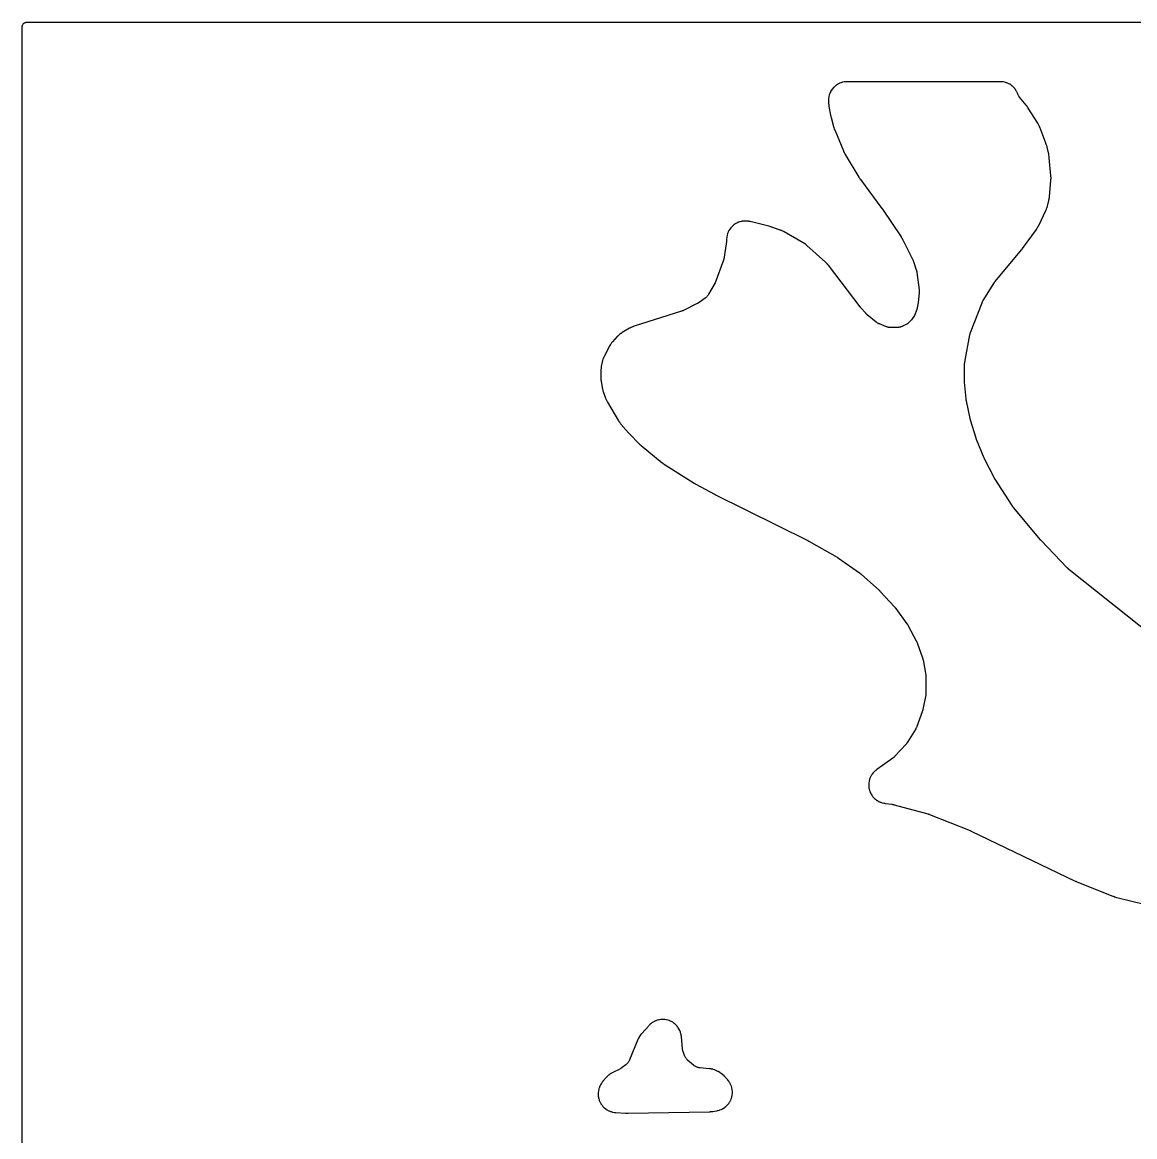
# Model space of a CAD drawing. Header units: millimetres. Extents: x 0 to 300, y 0 to 300.
# Drawn here: x -0.1 to 149.7, y 150 to 300.1 of the extents above; entities that cross this region are included whole.
import ezdxf

# ---------------------------------------------------------------- set-up
doc = ezdxf.new("R2010")
doc.units = ezdxf.units.MM
doc.layers.add('CUT', color=7, linetype='CONTINUOUS')

msp = doc.modelspace()

# ---------------------------------------------------------------- linework, layer by layer
at = {"layer": 'CUT'}
for points in [[(-0.0625, 1.4375), (-0.0625, 298.5625), (-0.0625, 299.4478), (-0.0589, 299.5212), (-0.0503, 299.5794), (-0.036, 299.6365), (-0.0162, 299.6918), (0.009, 299.745), (0.0392, 299.7954), (0.0743, 299.8427), (0.1137, 299.8863), (0.1573, 299.9257), (0.2046, 299.9608), (0.255, 299.991), (0.3082, 300.0162), (0.3635, 300.036), (0.4206, 300.0503), (0.4788, 300.0589), (0.5522, 300.0625), (1.4375, 300.0625), (298.5266, 300.0625)], [(157.9823, 212.7818), (140.8869, 226.382), (140.8751, 226.3915), (140.8477, 226.4141), (140.836, 226.4239), (140.8219, 226.4359), (140.8104, 226.4459), (140.7838, 226.4694), (140.7724, 226.4795), (140.7595, 226.4913), (140.7484, 226.5017), (140.7225, 226.526), (140.7116, 226.5366), (140.6983, 226.5496), (140.6875, 226.5603), (140.6625, 226.5855), (140.6519, 226.5964), (137.141, 230.2646), (137.1367, 230.2692), (137.1267, 230.2797), (137.1224, 230.2843), (137.1123, 230.2952), (137.1071, 230.3008), (137.095, 230.314), (137.0899, 230.3196), (137.084, 230.3262), (137.0789, 230.3319), (137.067, 230.3453), (137.062, 230.3511), (137.0594, 230.354), (137.0535, 230.3609), (137.0398, 230.377), (137.0339, 230.384), (133.3962, 234.743), (133.3874, 234.7538), (133.367, 234.7789), (133.3584, 234.7898), (133.348, 234.803), (133.3396, 234.8139), (133.3201, 234.8396), (133.3118, 234.8507), (133.3024, 234.8635), (133.2943, 234.8747), (133.2756, 234.901), (133.2677, 234.9123), (133.2581, 234.9262), (133.2503, 234.9377), (133.2324, 234.9646), (133.2248, 234.9761), (130.9259, 238.5438), (130.9198, 238.5533), (130.9058, 238.5756), (130.8999, 238.5853), (130.8927, 238.597), (130.8869, 238.6067), (130.8734, 238.6294), (130.8677, 238.6392), (130.8613, 238.6505), (130.8557, 238.6603), (130.8428, 238.6833), (130.8374, 238.6932), (130.8308, 238.7053), (130.8255, 238.7153), (130.8132, 238.7387), (130.808, 238.7487), (129.553, 241.2074), (129.5488, 241.2157), (129.5392, 241.2351), (129.5351, 241.2434), (129.5301, 241.2536), (129.5261, 241.262), (129.5169, 241.2816), (129.513, 241.29), (129.5085, 241.2997), (129.5047, 241.3082), (129.4958, 241.3279), (129.4921, 241.3364), (129.4876, 241.3468), (129.4839, 241.3554), (129.4755, 241.3753), (129.4719, 241.3839), (128.4492, 243.8759), (128.4453, 243.8856), (128.4363, 243.9084), (128.4325, 243.9181), (128.4279, 243.9301), (128.4242, 243.9399), (128.4157, 243.9628), (128.4122, 243.9726), (128.4081, 243.984), (128.4046, 243.9939), (128.3967, 244.017), (128.3933, 244.0269), (128.3893, 244.0391), (128.3861, 244.0491), (128.3787, 244.0724), (128.3755, 244.0824), (127.6368, 246.5026), (127.634, 246.5117), (127.6277, 246.5331), (127.6251, 246.5422), (127.6219, 246.5535), (127.6194, 246.5627), (127.6136, 246.5842), (127.6111, 246.5934), (127.6084, 246.604), (127.606, 246.6133), (127.6006, 246.6349), (127.5984, 246.6442), (127.5957, 246.6555), (127.5936, 246.6648), (127.5887, 246.6865), (127.5866, 246.6958), (127.0691, 249.107), (127.0665, 249.1193), (127.0607, 249.1481), (127.0584, 249.1604), (127.0556, 249.1755), (127.0534, 249.1879), (127.0484, 249.2168), (127.0464, 249.2292), (127.0441, 249.2435), (127.0423, 249.2559), (127.0381, 249.285), (127.0364, 249.2974), (127.0345, 249.3126), (127.033, 249.3251), (127.0297, 249.3543), (127.0283, 249.3668), (126.8065, 251.5853), (126.8053, 251.5977), (126.8028, 251.6265), (126.8018, 251.6389), (126.8008, 251.654), (126.7999, 251.6664), (126.7983, 251.6953), (126.7976, 251.7077), (126.797, 251.7219), (126.7965, 251.7343), (126.7956, 251.7633), (126.7953, 251.7757), (126.7951, 251.7908), (126.795, 251.8032), (126.7949, 251.8322), (126.7949, 251.8446), (126.8175, 253.9659), (126.8176, 253.9758), (126.818, 253.9912), (126.8189, 254.0166), (126.8206, 254.0507), (126.8226, 254.0809), (126.8246, 254.1049), (126.8259, 254.1186), (126.8264, 254.1236), (126.8298, 254.1532), (126.8385, 254.2188), (126.8446, 254.258), (126.8469, 254.2712), (126.8487, 254.281), (127.5496, 257.9839), (127.5515, 257.9938), (127.5546, 258.0092), (127.5601, 258.0345), (127.5679, 258.0683), (127.5753, 258.0982), (127.5817, 258.1219), (127.5854, 258.1353), (127.5868, 258.1403), (127.5956, 258.1693), (127.6162, 258.2335), (127.6293, 258.2716), (127.6341, 258.2844), (127.6377, 258.2939), (129.1758, 262.3001), (129.1797, 262.31), (129.1858, 262.3253), (129.1962, 262.3505), (129.2107, 262.384), (129.2241, 262.4135), (129.2352, 262.4367), (129.2416, 262.4499), (129.244, 262.4548), (129.2587, 262.4831), (129.2925, 262.5454), (129.3136, 262.5822), (129.321, 262.5945), (129.3265, 262.6036), (130.7518, 264.9003), (130.7601, 264.9135), (130.7798, 264.9441), (130.7884, 264.9571), (130.799, 264.9729), (130.8078, 264.9858), (130.8286, 265.0157), (130.8376, 265.0284), (130.848, 265.0429), (130.8573, 265.0555), (130.8791, 265.0846), (130.8885, 265.0971), (130.9002, 265.1121), (130.9098, 265.1243), (130.9326, 265.1527), (130.9425, 265.1648), (134.4717, 269.4056), (134.4774, 269.4126), (134.5169, 269.4615), (134.5229, 269.4691), (134.5711, 269.5308), (134.5769, 269.5383), (134.6142, 269.5877), (134.6202, 269.5959), (136.5058, 272.1812), (136.5139, 272.1926), (136.5657, 272.2671), (136.5735, 272.2786), (136.6035, 272.3241), (136.6184, 272.3478), (136.7111, 272.5036), (136.7248, 272.5279), (136.7505, 272.5759), (136.757, 272.5883), (136.7978, 272.6693), (136.804, 272.6818), (137.7716, 274.7158), (137.7776, 274.7289), (137.816, 274.8149), (137.8218, 274.8282), (137.8436, 274.8804), (137.8541, 274.9074), (137.9182, 275.0844), (137.9274, 275.1119), (137.9441, 275.166), (137.9482, 275.1799), (137.9737, 275.2705), (137.9775, 275.2845), (138.173, 276.0473), (138.1759, 276.0593), (138.1942, 276.1375), (138.1969, 276.1496), (138.207, 276.1968), (138.2116, 276.2211), (138.2385, 276.3794), (138.2422, 276.4038), (138.2483, 276.4517), (138.2498, 276.464), (138.2583, 276.5439), (138.2595, 276.5562), (138.4549, 278.8208), (138.4559, 278.834), (138.4614, 278.9198), (138.4621, 278.9331), (138.4642, 278.9847), (138.4648, 279.0112), (138.4644, 279.1832), (138.4637, 279.2096), (138.4613, 279.2613), (138.4606, 279.2745), (138.4547, 279.3603), (138.4537, 279.3735), (138.2325, 281.8131), (138.2303, 281.8334), (138.2137, 281.9654), (138.2109, 281.9856), (138.1845, 282.1504), (138.1809, 282.1705), (138.1554, 282.3011), (138.1512, 282.3211), (137.9347, 283.259), (137.9295, 283.2795), (137.8939, 283.4122), (137.8881, 283.4326), (137.8376, 283.5974), (137.831, 283.6175), (137.7862, 283.7474), (137.7789, 283.7672), (136.9417, 285.9395), (136.9364, 285.9528), (136.9011, 286.0383), (136.8955, 286.0514), (136.873, 286.1023), (136.8609, 286.1281), (136.7783, 286.2936), (136.765, 286.3188), (136.7378, 286.3673), (136.7307, 286.3797), (136.6836, 286.4594), (136.6762, 286.4715), (135.3983, 288.52), (135.3878, 288.5362), (135.3181, 288.6404), (135.3071, 288.6562), (135.2155, 288.784), (135.204, 288.7995), (135.1278, 288.8989), (135.1158, 288.914), (134.2349, 289.9894), (134.2279, 289.998), (134.2244, 290.0024), (134.1935, 290.0434), (134.1535, 290.0998), (134.1096, 290.1681), (134.0825, 290.2146), (134.045, 290.2863), (134.0136, 290.3535), (133.9973, 290.3906), (133.9916, 290.4046), (133.9487, 290.5089), (133.9373, 290.5348), (133.8604, 290.6993), (133.834, 290.7494), (133.7432, 290.9038), (133.7122, 290.9513), (133.6072, 291.0964), (133.5718, 291.1407), (133.4536, 291.2753), (133.4143, 291.316), (133.2839, 291.4389), (133.2409, 291.4757), (133.0995, 291.5857), (133.0532, 291.6184), (132.9021, 291.7145), (132.8529, 291.7427), (132.6934, 291.8241), (132.6418, 291.8475), (132.4753, 291.9136), (132.4217, 291.932), (132.2497, 291.9821), (132.1946, 291.9953), (132.0187, 292.029), (131.9626, 292.037), (131.7818, 292.0541), (131.7535, 292.0561), (131.6983, 292.0587), (131.6841, 292.0592), (131.5921, 292.0614), (131.5779, 292.0615), (111.0589, 292.0615), (111.0446, 292.0614), (110.9516, 292.0592), (110.9373, 292.0586), (110.8815, 292.056), (110.8529, 292.0539), (110.6704, 292.0365), (110.6138, 292.0283), (110.4361, 291.994), (110.3805, 291.9805), (110.207, 291.9294), (110.1529, 291.9107), (109.9851, 291.8433), (109.933, 291.8195), (109.7723, 291.7364), (109.7228, 291.7078), (109.5707, 291.6098), (109.5242, 291.5765), (109.3821, 291.4645), (109.3389, 291.427), (109.2082, 291.3019), (109.1688, 291.2605), (109.0506, 291.1235), (109.0153, 291.0785), (108.9106, 290.9309), (108.8798, 290.8827), (108.7897, 290.7259), (108.7636, 290.675), (108.6888, 290.5102), (108.6677, 290.4571), (108.609, 290.286), (108.593, 290.231), (108.5508, 290.0551), (108.5402, 289.9989), (108.5149, 289.8198), (108.5097, 289.7628), (108.5015, 289.5796), (108.5009, 289.551), (108.5011, 289.4951), (108.5013, 289.4808), (108.5038, 289.3878), (108.5044, 289.3735), (108.5129, 289.2065), (108.5142, 289.1878), (108.5242, 289.0664), (108.526, 289.0477), (108.5433, 288.8958), (108.5457, 288.8772), (108.5633, 288.7567), (108.5663, 288.7382), (108.7729, 287.5757), (108.7754, 287.5624), (108.7927, 287.4763), (108.7955, 287.4631), (108.8197, 287.3556), (108.8228, 287.3425), (108.8439, 287.2573), (108.8473, 287.2442), (109.177, 286.0338), (109.1825, 286.0151), (109.2197, 285.8939), (109.2258, 285.8754), (109.2775, 285.725), (109.2841, 285.7066), (109.3292, 285.5881), (109.3364, 285.57), (110.5208, 282.7371), (110.5295, 282.7173), (110.5883, 282.5897), (110.5977, 282.5702), (110.6773, 282.4129), (110.6874, 282.3938), (110.7552, 282.2708), (110.766, 282.252), (112.6035, 279.1878), (112.6113, 279.1752), (112.663, 279.0937), (112.6711, 279.0812), (112.7385, 278.9805), (112.7469, 278.9683), (112.8025, 278.8894), (112.8112, 278.8774), (115.7037, 274.9859), (115.7125, 274.9739), (115.7215, 274.9615), (115.7245, 274.9574), (115.7319, 274.9472), (115.735, 274.9428), (115.7386, 274.9377), (115.7417, 274.9333), (115.7489, 274.923), (115.7516, 274.9191), (115.7574, 274.9108), (115.7656, 274.8988), (115.7691, 274.8935), (118.2659, 271.1751), (118.2734, 271.1637), (118.2908, 271.1371), (118.2981, 271.1256), (118.3069, 271.1115), (118.3141, 271.1), (118.3306, 271.0728), (118.3375, 271.0611), (118.3455, 271.0476), (118.3523, 271.0358), (118.3679, 271.0082), (118.3745, 270.9963), (118.3825, 270.9817), (118.389, 270.9697), (118.4038, 270.9416), (118.41, 270.9295), (119.8601, 268.0766), (119.8634, 268.0702), (119.8708, 268.0552), (119.8722, 268.0525), (119.886, 268.0231), (119.9127, 267.9638), (119.9216, 267.9433), (119.9246, 267.9354), (119.9474, 267.8738), (119.959, 267.8406), (120.3268, 266.7117), (120.3301, 266.7014), (120.3351, 266.6853), (120.3429, 266.6588), (120.3528, 266.6236), (120.361, 266.592), (120.3671, 266.5667), (120.3704, 266.5523), (120.3716, 266.5469), (120.3725, 266.5424), (120.378, 266.5154), (120.391, 266.4451), (120.3978, 266.4028), (120.3997, 266.3884), (120.4011, 266.3778), (120.6921, 264.0227), (120.6935, 264.0113), (120.6952, 263.9958), (120.6991, 263.9499), (120.7036, 263.8732), (120.7049, 263.8393), (120.705, 263.8053), (120.7036, 263.7285), (120.7016, 263.6825), (120.7005, 263.6669), (120.6997, 263.6554), (120.5878, 262.2919), (120.3891, 261.3911), (120.0812, 260.5952), (119.6801, 259.9797), (119.6531, 259.9407), (119.6525, 259.9398), (119.1494, 259.4759), (119.1057, 259.4509), (119.064, 259.4285), (118.4841, 259.1365), (118.4478, 259.1192), (118.3805, 259.089), (118.3057, 259.0593), (118.255, 259.0419), (118.1778, 259.019), (118.1258, 259.0061), (118.0469, 258.9903), (117.9939, 258.9821), (117.9139, 258.9734), (117.8403, 258.9687), (117.8001, 258.967), (116.9333, 258.9504), (116.8894, 258.9506), (116.809, 258.953), (116.7215, 258.9598), (116.6635, 258.9672), (116.5771, 258.9826), (116.5522, 258.9883), (116.5204, 258.9957), (116.4362, 259.0195), (116.3602, 259.0451), (116.3191, 259.06), (115.3581, 259.4362), (115.3471, 259.4407), (115.3321, 259.4467), (115.2884, 259.4659), (115.2377, 259.4898), (115.1841, 259.518), (115.1191, 259.556), (115.0491, 259.6014), (115.0022, 259.635), (114.9636, 259.6643), (114.9513, 259.6741), (114.9421, 259.6816), (113.7249, 260.6835), (113.718, 260.6893), (113.7072, 260.6983), (113.6895, 260.7136), (113.6814, 260.7208), (113.6351, 260.763), (113.627, 260.7706), (113.6205, 260.7768), (113.6172, 260.78), (113.6098, 260.7874), (113.5965, 260.8008), (113.5393, 260.8609), (113.5153, 260.8872), (112.8711, 261.6204), (112.8669, 261.6252), (112.8573, 261.6363), (112.8532, 261.6411), (112.8439, 261.6519), (112.839, 261.6577), (112.8276, 261.6713), (112.8228, 261.6771), (112.8172, 261.6838), (112.8124, 261.6897), (112.8012, 261.7035), (112.7965, 261.7094), (112.7941, 261.7124), (112.7885, 261.7195), (112.7756, 261.736), (112.7701, 261.7432), (108.4913, 267.3354), (108.4826, 267.3464), (108.4258, 267.4173), (108.4169, 267.4281), (108.3817, 267.4699), (108.3632, 267.4909), (108.2398, 267.6243), (108.2203, 267.6444), (108.1814, 267.6828), (108.1713, 267.6925), (108.105, 267.7547), (108.0947, 267.7642), (105.6062, 269.9966), (105.5943, 270.007), (105.5161, 270.0734), (105.504, 270.0835), (105.456, 270.1222), (105.4309, 270.1414), (105.2647, 270.2615), (105.2386, 270.2793), (105.1869, 270.3127), (105.1735, 270.3211), (105.0859, 270.3745), (105.0723, 270.3825), (102.5218, 271.8451), (102.51, 271.8517), (102.4327, 271.8937), (102.4207, 271.9001), (102.3737, 271.9243), (102.3493, 271.9361), (102.1895, 272.0095), (102.1647, 272.0203), (102.1157, 272.0401), (102.1031, 272.0451), (102.0208, 272.0763), (102.0081, 272.081), (100.8493, 272.4911), (100.8349, 272.496), (100.7409, 272.5266), (100.7264, 272.5311), (100.6075, 272.5665), (100.5929, 272.5707), (100.4974, 272.5965), (100.4827, 272.6003), (97.9372, 273.2199), (97.9304, 273.2215), (97.9164, 273.2248), (97.8248, 273.2447), (97.8107, 273.2476), (97.7553, 273.2583), (97.7269, 273.2631), (97.5439, 273.2894), (97.4865, 273.2948), (97.3044, 273.3033), (97.2467, 273.3032), (97.0646, 273.2941), (97.0072, 273.2885), (96.8268, 273.262), (96.7702, 273.2509), (96.5932, 273.2072), (96.5379, 273.1907), (96.3659, 273.1302), (96.3125, 273.1085), (96.1471, 273.0317), (96.096, 273.005), (95.9387, 272.9127), (95.8904, 272.8812), (95.7427, 272.7743), (95.6977, 272.7382), (95.5609, 272.6176), (95.5196, 272.5774), (95.395, 272.4442), (95.3577, 272.4003), (95.2465, 272.2557), (95.2136, 272.2084), (95.1168, 272.0539), (95.0886, 272.0036), (95.0071, 271.8405), (94.9838, 271.7877), (94.9184, 271.6175), (94.9003, 271.5627), (94.8515, 271.3871), (94.8387, 271.3308), (94.807, 271.1513), (94.7997, 271.094), (94.7852, 270.9098), (94.7836, 270.881), (94.7819, 270.8247), (94.7816, 270.8102), (94.7809, 270.7057), (94.7809, 270.7032), (94.7807, 270.7005), (94.7785, 270.6684), (94.7724, 270.5971), (94.7677, 270.5545), (94.7658, 270.5401), (94.7643, 270.5295), (94.6327, 269.6297), (94.3966, 268.1818), (94.3947, 268.171), (94.3918, 268.1543), (94.3865, 268.1269), (94.3794, 268.0923), (94.3669, 268.0546), (94.3615, 268.0394), (94.3573, 268.0281), (93.2204, 264.9942), (92.3498, 263.4367), (92.3246, 263.3944), (92.2763, 263.3182), (92.2192, 263.238), (92.1783, 263.1868), (92.1127, 263.1134), (92.0665, 263.0669), (91.9933, 263.0011), (91.923, 262.9445), (91.8839, 262.9147), (91.0739, 262.3326), (91.0664, 262.3272), (91.0546, 262.3189), (91.035, 262.3056), (91.0085, 262.2879), (90.9847, 262.2727), (90.9656, 262.2608), (90.9547, 262.2541), (90.9506, 262.2517), (90.9266, 262.2378), (90.8727, 262.2076), (90.84, 262.1902), (90.8288, 262.1845), (90.8205, 262.1804), (88.9737, 261.2687), (88.9675, 261.2657), (88.953, 261.2587), (88.9503, 261.2574), (88.9219, 261.2444), (88.8646, 261.2192), (88.8448, 261.2109), (88.8169, 261.2003), (88.7423, 261.1734), (88.7101, 261.1625), (82.355, 259.1445), (82.339, 259.1392), (82.2358, 259.1032), (82.22, 259.0975), (82.1586, 259.0741), (82.1275, 259.0613), (81.9278, 258.9722), (81.8974, 258.9576), (81.8391, 258.9275), (81.8242, 258.9196), (81.7284, 258.8668), (81.7138, 258.8584), (80.7253, 258.2767), (80.7125, 258.269), (80.6304, 258.2179), (80.6179, 258.2099), (80.5693, 258.178), (80.5449, 258.161), (80.3909, 258.0485), (80.3447, 258.0111), (80.2026, 257.8839), (80.1809, 257.8635), (80.1396, 257.8226), (80.1292, 257.812), (80.0621, 257.7423), (80.052, 257.7315), (79.4068, 257.0268), (79.3978, 257.0166), (79.3395, 256.95), (79.3307, 256.9397), (79.2966, 256.8988), (79.2796, 256.8775), (79.1739, 256.7386), (79.1429, 256.6938), (79.0502, 256.5459), (79.0363, 256.5225), (79.0101, 256.4762), (79.0036, 256.4643), (78.9618, 256.3863), (78.9555, 256.3742), (78.294, 255.0686), (78.2882, 255.0568), (78.2513, 254.9797), (78.2457, 254.9677), (78.2245, 254.9209), (78.2142, 254.8967), (78.1515, 254.7402), (78.134, 254.6906), (78.0852, 254.5291), (78.0782, 254.5038), (78.0655, 254.454), (78.0624, 254.4412), (78.0431, 254.3579), (78.0402, 254.3451), (77.9055, 253.6995), (77.9025, 253.6843), (77.8846, 253.5858), (77.882, 253.5706), (77.8727, 253.5112), (77.8688, 253.4807), (77.8482, 253.2816), (77.8458, 253.2509), (77.8427, 253.1908), (77.8421, 253.1754), (77.8395, 253.0753), (77.8393, 253.0599), (77.839, 252.2567), (77.8391, 252.2442), (77.8407, 252.1626), (77.8411, 252.1501), (77.8432, 252.1011), (77.8447, 252.0761), (77.8583, 251.9136), (77.8609, 251.8887), (77.867, 251.84), (77.8687, 251.8276), (77.8806, 251.7469), (77.8825, 251.7345), (78.0281, 250.8703), (78.0304, 250.8575), (78.0462, 250.7745), (78.0488, 250.7618), (78.0594, 250.7122), (78.0654, 250.6869), (78.1077, 250.5235), (78.1148, 250.4985), (78.1296, 250.4499), (78.1335, 250.4375), (78.16, 250.3574), (78.1642, 250.3451), (78.4782, 249.4575), (78.4834, 249.4435), (78.5179, 249.3531), (78.5234, 249.3392), (78.5455, 249.2855), (78.5575, 249.2582), (78.6398, 249.0831), (78.6531, 249.0565), (78.6805, 249.0051), (78.6876, 248.9921), (78.7352, 248.9078), (78.7427, 248.8949), (80.2332, 246.4009), (80.2401, 246.3896), (80.2857, 246.317), (80.2928, 246.306), (80.3212, 246.2629), (80.3361, 246.2412), (80.4366, 246.1025), (80.4525, 246.0815), (80.4845, 246.0411), (80.4928, 246.0309), (80.5475, 245.9649), (80.5561, 245.9549), (81.5857, 244.7677), (81.5915, 244.7612), (81.6317, 244.7162), (81.638, 244.7093), (81.689, 244.6539), (81.6952, 244.6472), (81.7362, 244.6041), (81.743, 244.5971), (82.9701, 243.3464), (82.9816, 243.335), (83.0571, 243.2621), (83.0689, 243.251), (83.1662, 243.162), (83.1782, 243.1513), (83.2576, 243.0825), (83.27, 243.0721), (86.1212, 240.7327), (86.1361, 240.7209), (86.2338, 240.6458), (86.249, 240.6345), (86.3745, 240.5441), (86.3901, 240.5333), (86.4924, 240.4645), (86.5083, 240.4541), (90.4145, 238.0016), (90.4223, 237.9968), (90.4766, 237.9638), (90.485, 237.9588), (90.5534, 237.9188), (90.5617, 237.9141), (90.6162, 237.8833), (90.6252, 237.8784), (93.1726, 236.4999), (93.177, 236.4976), (93.2073, 236.4815), (93.212, 236.4791), (93.25, 236.4593), (93.2546, 236.4569), (93.2848, 236.4416), (93.2897, 236.4391), (105.7143, 230.2678), (105.719, 230.2654), (105.73, 230.2599), (105.7347, 230.2575), (105.7459, 230.2518), (105.7516, 230.2488), (105.765, 230.2419), (105.7707, 230.2389), (105.7773, 230.2354), (105.783, 230.2323), (105.7963, 230.2252), (105.8013, 230.2225), (105.8119, 230.2166), (105.8272, 230.208), (105.8338, 230.2043), (109.6522, 228.0259), (109.6611, 228.0208), (109.6817, 228.0087), (109.6905, 228.0035), (109.7012, 227.9971), (109.7099, 227.9918), (109.7302, 227.9793), (109.7388, 227.9738), (109.7488, 227.9676), (109.7574, 227.962), (109.7774, 227.9491), (109.786, 227.9435), (109.7964, 227.9365), (109.8048, 227.9308), (109.8245, 227.9174), (109.833, 227.9116), (112.6674, 225.9333), (112.679, 225.9251), (112.7059, 225.9057), (112.7174, 225.8973), (112.7313, 225.8869), (112.7426, 225.8783), (112.7689, 225.8581), (112.7801, 225.8493), (112.7929, 225.8391), (112.8039, 225.8302), (112.8295, 225.8091), (112.8404, 225.8), (112.8537, 225.7888), (112.8644, 225.7795), (112.8894, 225.7576), (112.9, 225.7481), (115.3475, 223.5325), (115.3548, 223.5258), (115.3718, 223.51), (115.3791, 223.5032), (115.3879, 223.4949), (115.3951, 223.488), (115.4118, 223.4719), (115.4189, 223.4649), (115.427, 223.4569), (115.434, 223.4498), (115.4503, 223.4333), (115.4573, 223.4262), (115.4657, 223.4175), (115.4726, 223.4103), (115.4886, 223.3935), (115.4953, 223.3862), (117.3896, 221.3393), (117.3985, 221.3296), (117.4191, 221.3066), (117.4279, 221.2967), (117.4385, 221.2846), (117.4471, 221.2746), (117.467, 221.251), (117.4755, 221.2409), (117.4851, 221.2291), (117.4935, 221.2189), (117.5127, 221.1947), (117.5208, 221.1844), (117.5307, 221.1716), (117.5387, 221.1611), (117.5572, 221.1364), (117.5651, 221.1258), (119.0691, 219.0595), (119.0781, 219.0469), (119.0989, 219.0173), (119.1077, 219.0045), (119.1183, 218.9888), (119.1269, 218.9759), (119.1467, 218.9455), (119.155, 218.9324), (119.1645, 218.9174), (119.1726, 218.9041), (119.1913, 218.8731), (119.1993, 218.8598), (119.2087, 218.8434), (119.2164, 218.8299), (119.2341, 218.7983), (119.2415, 218.7846), (120.3279, 216.7536), (120.3312, 216.7475), (120.3387, 216.7331), (120.3401, 216.7305), (120.3541, 216.7024), (120.3812, 216.6457), (120.3902, 216.6261), (120.4017, 216.5985), (120.431, 216.5247), (120.443, 216.4928), (121.1563, 214.4739), (121.1593, 214.4653), (121.1639, 214.4518), (121.1712, 214.4297), (121.1804, 214.4003), (121.1882, 214.374), (121.1941, 214.3528), (121.1974, 214.3407), (121.1986, 214.3362), (121.2052, 214.3098), (121.2189, 214.251), (121.2264, 214.2156), (121.2287, 214.2036), (121.2303, 214.1947), (121.5987, 212.1553), (121.6005, 212.1453), (121.6031, 212.1297), (121.6071, 212.104), (121.6119, 212.0694), (121.6156, 212.0387), (121.6182, 212.0142), (121.6195, 212.0002), (121.62, 211.995), (121.6222, 211.9646), (121.6259, 211.897), (121.6272, 211.8564), (121.6273, 211.8427), (121.6273, 211.8326), (121.6237, 209.8209), (121.6236, 209.8101), (121.6234, 209.7934), (121.6226, 209.7659), (121.621, 209.7289), (121.6189, 209.6961), (121.6168, 209.6702), (121.6155, 209.6553), (121.6149, 209.6498), (121.6112, 209.6178), (121.6017, 209.5466), (121.5949, 209.5041), (121.5923, 209.4898), (121.5903, 209.4793), (121.2048, 207.5078), (121.2034, 207.5008), (121.2001, 207.4843), (121.1995, 207.4813), (121.1923, 207.4496), (121.1768, 207.3863), (121.1711, 207.3647), (121.1622, 207.3349), (121.137, 207.2565), (121.1255, 207.2231), (120.4032, 205.2457), (120.3993, 205.2351), (120.3939, 205.2208), (120.3769, 205.1793), (120.347, 205.111), (120.3332, 205.081), (120.3182, 205.0515), (120.2832, 204.9854), (120.2612, 204.9463), (120.2535, 204.9333), (120.2477, 204.9237), (119.1544, 203.139), (119.1488, 203.13), (119.14, 203.116), (119.1252, 203.0932), (119.1048, 203.0628), (119.0862, 203.0362), (119.0711, 203.0154), (119.0623, 203.0035), (119.0591, 202.9992), (119.0395, 202.974), (118.9949, 202.9188), (118.9674, 202.8864), (118.9578, 202.8757), (118.9507, 202.8678), (117.4522, 201.222), (117.444, 201.2132), (117.4328, 201.2012), (117.3988, 201.1668), (117.3407, 201.111), (117.3145, 201.0868), (117.2873, 201.0637), (117.2248, 201.0128), (117.1866, 200.9832), (117.1734, 200.9736), (117.1636, 200.9665), (115.0135, 199.4406), (115.0013, 199.4317), (114.9232, 199.3733), (114.9113, 199.3641), (114.8652, 199.3278), (114.8421, 199.3087), (114.6971, 199.1822), (114.6539, 199.1405), (114.524, 199.002), (114.4852, 198.9562), (114.3698, 198.8055), (114.3358, 198.7561), (114.2361, 198.5946), (114.2071, 198.542), (114.124, 198.3713), (114.1005, 198.3161), (114.0349, 198.1379), (114.017, 198.0806), (113.9695, 197.8969), (113.9574, 197.838), (113.9285, 197.6504), (113.9224, 197.5907), (113.9124, 197.4012), (113.9123, 197.3411), (113.9213, 197.1515), (113.9271, 197.0918), (113.9551, 196.904), (113.9669, 196.8452), (114.0134, 196.6611), (114.031, 196.6037), (114.0957, 196.4253), (114.119, 196.37), (114.2012, 196.1989), (114.2299, 196.1461), (114.3288, 195.9841), (114.3626, 195.9345), (114.4772, 195.7832), (114.5158, 195.7372), (114.645, 195.5981), (114.688, 195.5562), (114.8304, 195.4307), (114.8774, 195.3933), (115.0316, 195.2827), (115.0821, 195.2502), (115.2466, 195.1555), (115.3001, 195.1282), (115.4732, 195.0505), (115.5292, 195.0287), (115.7092, 194.9686), (115.7671, 194.9525), (115.9548, 194.9102), (115.9843, 194.9043), (116.042, 194.8943), (116.0568, 194.8919), (116.1534, 194.8776), (116.1683, 194.8756), (117.0303, 194.7702), (117.0465, 194.7681), (117.0841, 194.7628), (117.1002, 194.7604), (117.1198, 194.7573), (117.1358, 194.7546), (117.1732, 194.7479), (117.1892, 194.7449), (117.2075, 194.7413), (117.2235, 194.738), (117.2606, 194.73), (117.2765, 194.7265), (117.2958, 194.7219), (117.3117, 194.7181), (117.3485, 194.7087), (117.3642, 194.7046), (121.8672, 193.4757), (121.8795, 193.4723), (121.908, 193.4641), (121.9202, 193.4604), (121.9351, 193.4559), (121.9472, 193.4522), (121.9755, 193.4431), (121.9876, 193.4392), (122.0015, 193.4345), (122.0135, 193.4304), (122.0416, 193.4206), (122.0535, 193.4163), (122.0681, 193.411), (122.08, 193.4065), (122.1078, 193.3959), (122.1196, 193.3912), (127.5781, 191.2139), (127.5839, 191.2116), (127.5972, 191.2062), (127.6029, 191.2039), (127.6166, 191.1982), (127.6236, 191.1952), (127.6399, 191.1883), (127.6469, 191.1853), (127.6549, 191.1818), (127.6619, 191.1788), (127.6782, 191.1715), (127.6851, 191.1684), (127.6886, 191.1668), (127.6968, 191.163), (127.7158, 191.1541), (127.724, 191.1503), (141.7383, 184.4301), (141.7465, 184.4262), (141.8041, 184.3996), (141.8131, 184.3956), (141.8854, 184.3636), (141.8943, 184.3598), (141.9518, 184.3355), (141.9613, 184.3316), (146.8005, 182.3844), (146.821, 182.3766), (146.955, 182.3283), (146.9757, 182.3213), (147.1459, 182.2669), (147.1669, 182.2606), (147.304, 182.2222), (147.3252, 182.2167), (151.0284, 181.3246)]]:
    msp.add_lwpolyline(points, dxfattribs=at)
msp.add_lwpolyline([(77.552, 155.1873), (77.5664, 155.1286), (77.6213, 154.9458), (77.6415, 154.8889), (77.7144, 154.7126), (77.7403, 154.658), (77.8306, 154.4898), (77.8618, 154.4381), (77.9685, 154.2799), (78.0047, 154.2316), (78.1268, 154.0849), (78.1677, 154.0405), (78.304, 153.9068), (78.3491, 153.8667), (78.4981, 153.7474), (78.547, 153.7121), (78.7072, 153.6083), (78.7595, 153.5781), (78.9293, 153.491), (78.9844, 153.4661), (79.1621, 153.3965), (79.2193, 153.3774), (79.4032, 153.326), (79.462, 153.3126), (79.6527, 153.2795), (79.6826, 153.2751), (79.7411, 153.2679), (79.7561, 153.2663), (79.8538, 153.2568), (79.8688, 153.2556), (81.1842, 153.1616), (81.1978, 153.1608), (81.2863, 153.1565), (81.2999, 153.156), (81.4111, 153.1531), (81.4247, 153.1529), (81.5133, 153.1526), (81.5269, 153.1527), (92.4726, 153.3665), (92.4833, 153.3668), (92.5578, 153.3696), (92.5689, 153.3701), (92.6178, 153.3729), (92.6413, 153.3746), (92.7876, 153.3886), (92.8101, 153.3912), (92.8491, 153.3964), (92.8597, 153.3979), (92.9327, 153.409), (92.9444, 153.4109), (93.4303, 153.4946), (93.4453, 153.4974), (93.5412, 153.5164), (93.5559, 153.5195), (93.6132, 153.5324), (93.6425, 153.5397), (93.8283, 153.5914), (93.8855, 153.6104), (94.0628, 153.6795), (94.1177, 153.7042), (94.2872, 153.7907), (94.3394, 153.8207), (94.4994, 153.9237), (94.5483, 153.9588), (94.6971, 154.0774), (94.7423, 154.1172), (94.8785, 154.2501), (94.9194, 154.2943), (95.0416, 154.4401), (95.0779, 154.4882), (95.1849, 154.6455), (95.2162, 154.697), (95.3069, 154.8643), (95.3329, 154.9186), (95.4063, 155.0941), (95.4267, 155.1507), (95.4822, 155.3328), (95.4969, 155.3912), (95.5338, 155.5778), (95.5426, 155.6374), (95.5606, 155.8268), (95.5633, 155.887), (95.5624, 156.0773), (95.559, 156.1374), (95.539, 156.3266), (95.5296, 156.3861), (95.4907, 156.5724), (95.4755, 156.6306), (95.4181, 156.812), (95.3971, 156.8685), (95.3218, 157.0432), (95.2952, 157.0973), (95.2028, 157.2636), (95.171, 157.3147), (95.0608, 157.4731), (95.043, 157.4974), (95.0071, 157.5439), (94.9978, 157.5557), (94.936, 157.6316), (94.9264, 157.6432), (94.6055, 158.0182), (94.5946, 158.0306), (94.5225, 158.1102), (94.5113, 158.1223), (94.4667, 158.1689), (94.4433, 158.1922), (94.2888, 158.3369), (94.2382, 158.3793), (94.0687, 158.5062), (94.0417, 158.5253), (93.9881, 158.561), (93.9742, 158.57), (93.8833, 158.627), (93.8691, 158.6356), (93.6357, 158.7731), (93.6216, 158.7812), (93.529, 158.8324), (93.5146, 158.8401), (93.4582, 158.8694), (93.4289, 158.8836), (93.2387, 158.9694), (93.178, 158.993), (92.9823, 159.0568), (92.9194, 159.0736), (92.7152, 159.1164), (92.6832, 159.1222), (92.6203, 159.1319), (92.6042, 159.1342), (92.4992, 159.1474), (92.483, 159.1492), (91.1841, 159.2772), (91.1391, 159.2827), (91.0568, 159.2951), (90.9678, 159.313), (90.9093, 159.3279), (90.8226, 159.3548), (90.7658, 159.3755), (90.6822, 159.411), (90.6279, 159.4373), (90.5483, 159.481), (90.4968, 159.5127), (90.4221, 159.5642), (90.356, 159.6147), (90.3207, 159.6432), (89.5764, 160.2748), (89.5414, 160.3062), (89.4788, 160.3652), (89.4139, 160.4331), (89.3731, 160.4805), (89.3157, 160.5548), (89.2801, 160.6062), (89.2307, 160.6861), (89.2006, 160.7409), (89.1598, 160.8255), (89.1265, 160.9048), (89.1095, 160.9486), (88.9213, 161.4725), (88.9181, 161.4816), (88.9131, 161.4958), (88.9053, 161.5194), (88.8953, 161.5512), (88.8868, 161.5796), (88.8857, 161.5836), (88.873, 161.6341), (88.8579, 161.7034), (88.8459, 161.7696), (88.8392, 161.8168), (88.8345, 161.856), (88.8333, 161.8687), (88.8324, 161.8784), (88.6984, 163.4272), (88.6971, 163.4408), (88.6874, 163.5288), (88.6858, 163.5423), (88.6788, 163.5951), (88.6746, 163.622), (88.6438, 163.7939), (88.6318, 163.8471), (88.5862, 164.0132), (88.5694, 164.0651), (88.5081, 164.2286), (88.4979, 164.2539), (88.4936, 164.264), (88.4818, 164.2898), (88.4017, 164.4551), (88.3887, 164.4803), (88.3801, 164.4961), (88.3655, 164.5215), (88.2677, 164.682), (88.2347, 164.7305), (88.1233, 164.8786), (88.0858, 164.9236), (87.9604, 165.0602), (87.9187, 165.1013), (87.7806, 165.225), (87.7351, 165.2619), (87.5856, 165.3714), (87.5366, 165.4037), (87.3772, 165.4982), (87.3253, 165.5255), (87.1574, 165.604), (87.1031, 165.6261), (86.9283, 165.6878), (86.8722, 165.7046), (86.6922, 165.7489), (86.6346, 165.7601), (86.4512, 165.7866), (86.3929, 165.7922), (86.2077, 165.8007), (86.1491, 165.8005), (85.964, 165.7909), (85.9057, 165.785), (85.7224, 165.7574), (85.6649, 165.7458), (85.4852, 165.7005), (85.4291, 165.6833), (85.2547, 165.6207), (85.2006, 165.5981), (85.0331, 165.5187), (84.9814, 165.491), (84.8225, 165.3957), (84.7738, 165.3631), (84.6249, 165.2526), (84.5796, 165.2154), (84.4404, 165.0893), (84.4191, 165.0691), (84.3786, 165.0286), (84.3684, 165.0181), (84.3026, 164.9491), (84.2926, 164.9384), (83.3575, 163.908), (83.3489, 163.8983), (83.2937, 163.8347), (83.2853, 163.8249), (83.2529, 163.7859), (83.2367, 163.7656), (83.1361, 163.6333), (83.1065, 163.5908), (83.0188, 163.4522), (82.993, 163.4072), (82.9166, 163.2596), (82.9052, 163.2363), (82.8838, 163.1903), (82.8785, 163.1785), (82.8447, 163.1013), (82.8396, 163.0894), (81.7093, 160.349), (81.6903, 160.306), (81.6533, 160.2282), (81.6086, 160.1455), (81.576, 160.0921), (81.5229, 160.0145), (81.4849, 159.9647), (81.424, 159.8931), (81.381, 159.8476), (81.313, 159.7828), (81.2476, 159.7267), (81.2111, 159.697), (80.6958, 159.2995), (80.6865, 159.2925), (80.674, 159.2831), (80.6362, 159.2562), (80.572, 159.213), (80.5433, 159.1945), (80.5139, 159.1771), (80.4466, 159.1389), (80.4056, 159.1171), (80.3916, 159.1101), (80.3812, 159.105), (79.4694, 158.6637), (79.4558, 158.6569), (79.3681, 158.6117), (79.3547, 158.6046), (79.3028, 158.5761), (79.2766, 158.5609), (79.111, 158.4589), (79.061, 158.4246), (78.9087, 158.308), (78.8625, 158.2688), (78.7208, 158.1357), (78.6992, 158.1143), (78.6581, 158.0716), (78.6477, 158.0606), (78.5812, 157.9878), (78.5711, 157.9765), (78.1701, 157.515), (78.1603, 157.5035), (78.0978, 157.4278), (78.0883, 157.416), (78.0519, 157.3696), (78.0339, 157.3454), (77.9223, 157.1872), (77.8899, 157.1362), (77.7948, 156.9676), (77.7806, 156.941), (77.7542, 156.8882), (77.7476, 156.8746), (77.7163, 156.8079), (77.7042, 156.7802), (77.6763, 156.712), (77.6707, 156.6979), (77.6498, 156.6428), (77.6398, 156.6143), (77.5803, 156.4302), (77.5646, 156.3719), (77.5245, 156.1853), (77.5147, 156.1257), (77.4935, 155.936), (77.4899, 155.8757), (77.4878, 155.6849), (77.4902, 155.6246), (77.5074, 155.4345), (77.5158, 155.3747)], close=True, dxfattribs=at)

doc.saveas('drawing.dxf')
